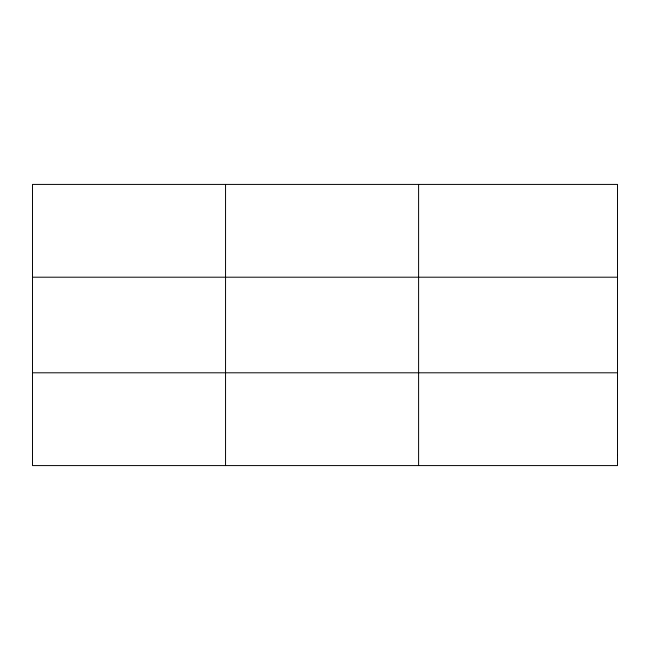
<?xml version="1.0" encoding="UTF-8"?>
<svg xmlns="http://www.w3.org/2000/svg" width="650" height="650" viewBox="0 0 650 650"><rect width="100%" height="100%" fill="white"/><g stroke="black" fill="none" stroke-linecap="round" stroke-linejoin="round"><path stroke-width="0.97" d="M225.55 184.413L225.55 465.587M418.6 184.413L418.6 465.587M32.5 277.201L617.5 277.201M32.5 372.799L617.5 372.799M617.5 455.276L617.5 465.587L32.5 465.587L32.5 184.413L617.5 184.413L617.5 455.276"/></g></svg>
